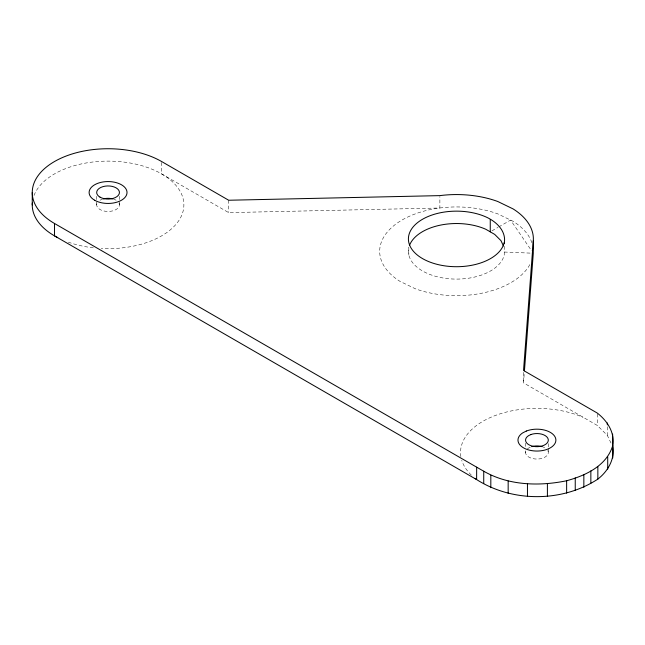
<?xml version="1.0" encoding="UTF-8"?>
<svg xmlns="http://www.w3.org/2000/svg" width="645" height="645" viewBox="0 0 645 645"><rect width="100%" height="100%" fill="white"/><g stroke="black" fill="none" stroke-linecap="round" stroke-linejoin="round"><path stroke-width="0.48" stroke-dasharray="3.23 2.42" d="M610.992 443.034L607.332 435.343L597.246 425.41L523.53 382.856L524.288 372.81M491.95 230.862L497.884 227.435M498.73 226.943L510.598 220.09L531.593 250.752M530.23 447.251L528.594 448.033A11.376 6.563 0 0 0 526.876 449.428M161.605 162.467L161.605 173.9L228.685 212.624L439.874 208.004L439.874 196.572M504.229 252.034L531.287 253.154M607.332 426.772L607.332 435.343M597.246 413.985L597.246 425.41M548.298 443.671L548.298 447.485M548.298 448.436L548.298 452.242M525.57 443.22L525.57 447.025M525.57 450.839L525.57 452.742M523.53 372.375L523.53 382.856M504.229 246.317L504.229 254.936A48.117 27.783 0 0 1 450.242 278.858A48.117 27.783 0 0 1 408.817 247.688M408.817 247.317L408.817 254.936M228.685 200.24L228.685 212.624M119.438 196.314L119.438 204.884M96.694 196.314L96.694 204.884M529.811 264.644A76.844 44.368 0 0 1 415.243 288.734L399.876 281.293A76.844 44.368 0 0 1 397.651 222.799A76.844 44.368 0 0 1 497.803 213.89L513.17 221.332A76.844 44.368 0 0 1 532.19 243.592M547.799 450.557A11.376 6.563 0 0 1 537.366 459.055A11.376 6.563 0 0 1 525.844 451.032M543.098 446.977A11.376 6.563 0 0 1 544.67 447.678M119.051 203.191A11.376 6.563 0 0 1 108.062 211.455A11.376 6.563 0 0 1 97.081 203.191M100.023 200.248A11.376 6.563 0 0 1 102.378 199.2M113.754 199.2A11.376 6.563 0 0 1 116.108 200.248M34.032 195.451A75.812 43.771 0 0 1 121.26 161.782A75.812 43.771 0 0 1 183.212 210.673A75.812 43.771 0 0 1 101.233 248.478M93.34 247.825A75.812 43.771 0 0 1 68.354 242.173M471.358 475.131A76.408 44.11 0 0 1 461.731 460.28M460.869 456.636A76.408 44.11 0 0 1 499.738 413.961A76.408 44.11 0 0 1 583.048 417.323"/><path stroke-width="0.97" d="M54.519 223.493L476.663 467.174L476.623 479.574C512.396 502.415 562.295 502.391 597.851 479.114C608.098 471.108 615.153 458.885 612.75 445.582C614.983 432.44 607.227 420.798 597.246 413.034L523.53 370.472L533.294 240.859A76.844 44.368 0 0 0 513.17 208.956L497.803 201.514A76.844 44.368 0 0 0 439.874 195.62L228.685 200.24L161.605 161.516A75.812 43.771 0 0 0 54.39 161.597A75.812 43.771 0 0 0 54.519 223.493L54.519 235.877L476.623 479.574A76.408 44.11 0 0 1 475.034 478.356M483.726 483.621L483.742 471.229L476.663 467.174M524.441 370.794L533.294 253.243L533.294 240.859M483.742 471.229C508.558 485.516 539.131 486.427 566.632 480.759C585.523 475.575 606.647 465.867 612.75 445.582M503.414 245.939L500.98 240.682L494.699 234.401L485.814 229.273A48.117 27.783 0 0 0 409.656 245.011M612.75 457.966L612.621 434.069M607.711 456.725L607.711 469.109M607.332 422.967L607.332 424.87M597.851 466.738L597.851 479.114M590.852 470.834L590.852 483.218M583.846 474.93L583.846 487.314M575.243 477.84L575.243 490.224M566.632 480.759L566.632 493.135M547.403 483.806L547.403 496.19M527.457 483.887L527.457 496.263M508.163 480.976L508.163 493.361M504.229 243.463C506.656 231.031 496.199 221.445 485.814 216.889A48.117 27.783 0 0 0 413.84 226.105A48.117 27.783 0 0 0 442.051 265.426A48.117 27.783 0 0 0 504.229 242.56M490.821 475.284L490.821 487.668M490.256 219.453L490.256 231.837M32.25 192.557L32.25 204.941M531.738 446.654A11.376 6.563 0 0 1 542.243 446.687M103.256 198.934A11.376 6.563 0 0 1 112.875 198.934M57.719 237.61A75.812 43.771 0 0 1 32.315 203.046M526.352 431.037L522.644 432.924A18.955 10.941 0 0 0 531.69 450.629A18.955 10.941 0 0 0 555.659 438.415A18.955 10.941 0 0 0 526.352 431.037M530.883 434.553L528.594 435.649A11.376 6.563 0 0 0 533.455 446.364A11.376 6.563 0 0 0 548.218 439.293A11.376 6.563 0 0 0 530.883 434.553M94.662 200.24A18.955 10.941 0 0 0 126.372 195.338A18.955 10.941 0 0 0 103.16 181.938A18.955 10.941 0 0 0 94.662 200.24M100.023 197.152A11.376 6.563 0 0 0 119.051 194.209A11.376 6.563 0 0 0 105.119 186.163A11.376 6.563 0 0 0 100.023 197.152"/></g></svg>
